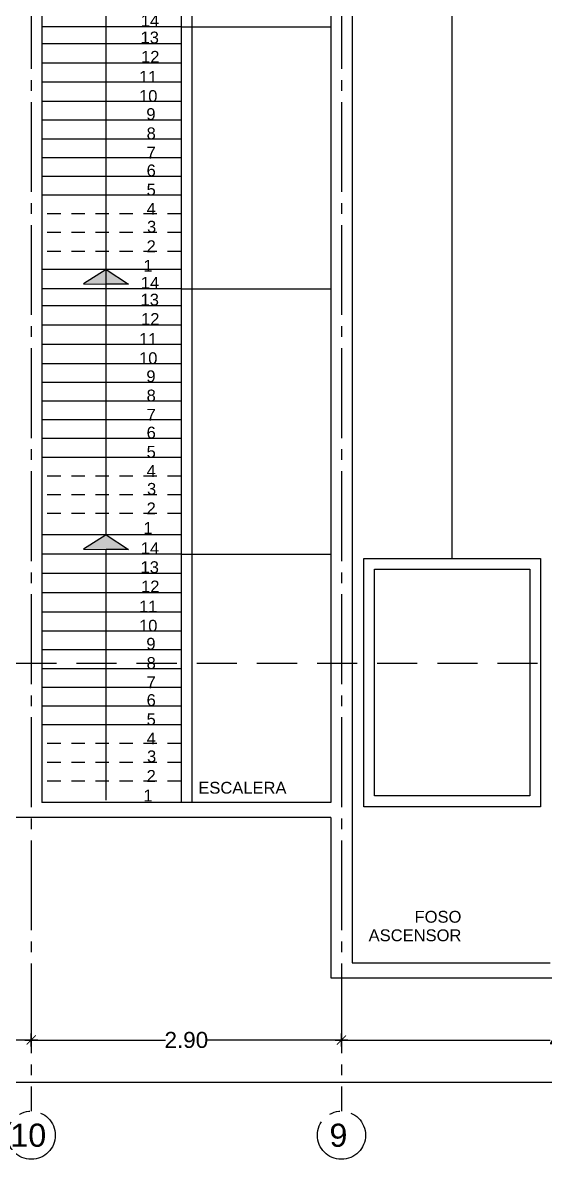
# Model space of a CAD drawing. Header units: millimetres. Extents: x 1217 to 2428, y 234 to 779.
# Drawn here: x 2243.59 to 2248.48, y 371.54 to 382.16 of the extents above; entities that cross this region are included whole.
import ezdxf

# ---------------------------------------------------------------- set-up
doc = ezdxf.new("R2010")
doc.units = ezdxf.units.MM
doc.linetypes.add('ACAD_ISO04W100', pattern=[30, 24, -3, 0, -3])
doc.linetypes.add('HIDDEN2', pattern=[0.1875, 0.125, -0.0625])
doc.layers.get('0').update_dxf_attribs({"lineweight": 5})
for name, color, linetype in [('0.1', 251, 'Continuous'), ('0.2', 2, 'Continuous'), ('0.3', 6, 'Continuous'), ('Ejes', 8, 'Continuous'), ('estructura', 3, 'Continuous'), ('Muebles', 8, 'Continuous'), ('MURO', 5, 'Continuous')]:
    doc.layers.add(name, color=color, linetype=linetype)
doc.styles.add('INTERARQ', font='arial.ttf')
doc.styles.get("Standard").update_dxf_attribs({"font": 'arial.ttf'})
doc.dimstyles.new('ESCALA_1-50', dxfattribs={"dimtxt": 0.15, "dimasz": 0.06, "dimexe": 0.18, "dimexo": 0.0625, "dimgap": 0, "dimtad": 0, "dimtih": 1, "dimtoh": 1, "dimzin": 0, "dimdsep": 46, "dimtxsty": 'INTERARQ', "dimblk": 'DIMTICK', "dimcen": 0, "dimse1": 1, "dimse2": 1, "dimclrd": 256, "dimclre": 1, "dimclrt": 2, "dimadec": 0, "dimazin": 0, "dimtfac": 4.5, "dimtofl": 0, "dimtmove": 2, "dimatfit": 3, "dimldrblk": 'DIMTICK', "dimfxl": 1, "dimtolj": 1, "dimtzin": 0, "dimarcsym": 0})

# ---------------------------------------------------------------- blocks, each defined once
blk = doc.blocks.new('DIMTICK')
at = {"color": 1}
for p, q in [((-1, 0), (1, 0)), ((0, 1), (0, -1))]:
    blk.add_line(p, q, dxfattribs=at)
at = {"color": 3, "const_width": 0.141}
blk.add_lwpolyline([(0.71, 0.71), (-0.71, -0.71)], dxfattribs=at)
blk = doc.blocks.new('*D1716')
at = {"layer": '0.1', "lineweight": -2, "ltscale": 3, "transparency": 16777216}
for p, q in [((2224.164, 372.253), (2242.953, 372.253)), ((2262.248, 372.253), (2243.459, 372.253))]:
    blk.add_line(p, q, dxfattribs=at)
at = {"layer": 'Defpoints', "color": 0, "ltscale": 3, "transparency": 16777216}
for p in [(2224.104, 374.731, 0), (2262.308, 373.051, 0), (2224.104, 372.253)]:
    blk.add_point(p, dxfattribs=at)
at = {"layer": '0.1', "lineweight": -2, "ltscale": 3, "transparency": 16777216, "xscale": 0.06, "yscale": 0.06, "zscale": 0.06, "rotation": 180}
blk.add_blockref('DIMTICK', (2224.104, 372.253), dxfattribs=at)
at = {"layer": '0.1', "lineweight": -2, "ltscale": 3, "transparency": 16777216, "xscale": 0.06, "yscale": 0.06, "zscale": 0.06}
blk.add_blockref('DIMTICK', (2262.308, 372.253), dxfattribs=at)
at = {"layer": '0.1', "color": 2, "ltscale": 3, "transparency": 16777216, "insert": (2243.206, 372.253), "char_height": 0.15, "attachment_point": 5, "style": 'INTERARQ'}
blk.add_mtext('\\A1;38.20', dxfattribs=at)
blk = doc.blocks.new('*D1603')
at = {"layer": '0.1', "lineweight": -2, "ltscale": 3, "transparency": 16777216}
for p, q in [((2241.892, 372.651), (2242.564, 372.651)), ((2243.611, 372.651), (2242.939, 372.651))]:
    blk.add_line(p, q, dxfattribs=at)
at = {"layer": 'Defpoints', "color": 0, "ltscale": 3, "transparency": 16777216}
for p in [(2241.832, 374.019, 0), (2243.671, 373.684, 0), (2243.671, 372.651)]:
    blk.add_point(p, dxfattribs=at)
at = {"layer": '0.1', "lineweight": -2, "ltscale": 3, "transparency": 16777216, "xscale": 0.06, "yscale": 0.06, "zscale": 0.06, "rotation": 180}
blk.add_blockref('DIMTICK', (2241.832, 372.651), dxfattribs=at)
at = {"layer": '0.1', "lineweight": -2, "ltscale": 3, "transparency": 16777216, "xscale": 0.06, "yscale": 0.06, "zscale": 0.06}
blk.add_blockref('DIMTICK', (2243.671, 372.651), dxfattribs=at)
at = {"layer": '0.1', "color": 2, "ltscale": 3, "transparency": 16777216, "insert": (2242.751, 372.651), "char_height": 0.15, "attachment_point": 5, "style": 'INTERARQ'}
blk.add_mtext('\\A1;1.84', dxfattribs=at)
blk = doc.blocks.new('*D1604')
at = {"layer": '0.1', "lineweight": -2, "ltscale": 3, "transparency": 16777216}
for p, q in [((2243.731, 372.651), (2244.925, 372.651)), ((2246.511, 372.651), (2245.317, 372.651))]:
    blk.add_line(p, q, dxfattribs=at)
at = {"layer": 'Defpoints', "color": 0, "ltscale": 3, "transparency": 16777216}
for p in [(2246.571, 373.808, 0), (2243.671, 373.684, 0), (2246.571, 372.651)]:
    blk.add_point(p, dxfattribs=at)
at = {"layer": '0.1', "lineweight": -2, "ltscale": 3, "transparency": 16777216, "xscale": 0.06, "yscale": 0.06, "zscale": 0.06, "rotation": 180}
blk.add_blockref('DIMTICK', (2243.671, 372.651), dxfattribs=at)
at = {"layer": '0.1', "lineweight": -2, "ltscale": 3, "transparency": 16777216, "xscale": 0.06, "yscale": 0.06, "zscale": 0.06}
blk.add_blockref('DIMTICK', (2246.571, 372.651), dxfattribs=at)
at = {"layer": '0.1', "color": 2, "ltscale": 3, "transparency": 16777216, "insert": (2245.121, 372.651), "char_height": 0.15, "attachment_point": 5, "style": 'INTERARQ'}
blk.add_mtext('\\A1;2.90', dxfattribs=at)
blk = doc.blocks.new('*D1605')
at = {"layer": '0.1', "lineweight": -2, "ltscale": 3, "transparency": 16777216}
for p, q in [((2246.631, 372.651), (2248.524, 372.651)), ((2250.811, 372.651), (2248.919, 372.651))]:
    blk.add_line(p, q, dxfattribs=at)
at = {"layer": 'Defpoints', "color": 0, "ltscale": 3, "transparency": 16777216}
for p in [(2246.571, 373.808, 0), (2250.871, 373.696, 0), (2250.871, 372.651)]:
    blk.add_point(p, dxfattribs=at)
at = {"layer": '0.1', "lineweight": -2, "ltscale": 3, "transparency": 16777216, "xscale": 0.06, "yscale": 0.06, "zscale": 0.06, "rotation": 180}
blk.add_blockref('DIMTICK', (2246.571, 372.651), dxfattribs=at)
at = {"layer": '0.1', "lineweight": -2, "ltscale": 3, "transparency": 16777216, "xscale": 0.06, "yscale": 0.06, "zscale": 0.06}
blk.add_blockref('DIMTICK', (2250.871, 372.651), dxfattribs=at)
at = {"layer": '0.1', "color": 2, "ltscale": 3, "transparency": 16777216, "insert": (2248.721, 372.651), "char_height": 0.15, "attachment_point": 5, "style": 'INTERARQ'}
blk.add_mtext('\\A1;4.30', dxfattribs=at)

msp = doc.modelspace()

# ---------------------------------------------------------------- hatches: boundary and pattern name
at = {"layer": 'Muebles', "linetype": 'ByBlock'}
h = msp.add_hatch(color=256, dxfattribs=at)
h.paths.add_polyline_path([(2244.58119, 379.71471), (2244.37014, 379.71618), (2244.37108, 379.85099)])
h.paths.add_polyline_path([(2244.37108, 379.85099), (2244.37014, 379.71618), (2244.1591, 379.71765)])
h = msp.add_hatch(color=256, dxfattribs=at)
h.paths.add_polyline_path([(2244.58119, 377.23471), (2244.37014, 377.23618), (2244.37108, 377.37099)])
h.paths.add_polyline_path([(2244.37108, 377.37099), (2244.37014, 377.23618), (2244.1591, 377.23765)])

# ---------------------------------------------------------------- linework, layer by layer
at = {"layer": '0.1', "ltscale": 3}
msp.add_lwpolyline([(2247.60666, 377.15066), (2247.60666, 438.10099)], dxfattribs=at)
at = {"layer": '0.1', "ltscale": 3, "elevation": 0}
for points in [[(2244.37108, 379.82099), (2244.37108, 382.30099)], [(2244.37108, 379.84099), (2244.3714, 382.18617)], [(2245.07108, 382.12099), (2246.47108, 382.12099)], [(2245.07108, 382.12099), (2246.47108, 382.12099)], [(2244.37108, 377.37099), (2244.37108, 379.85099)], [(2244.37108, 377.39099), (2244.3714, 379.73617)], [(2245.07108, 379.67099), (2246.47108, 379.67099)], [(2245.07108, 379.67099), (2246.47108, 379.67099)], [(2244.37108, 374.89099), (2244.3714, 377.23617)], [(2245.07108, 377.19099), (2246.47108, 377.19099)], [(2245.07108, 377.19099), (2246.47108, 377.19099)]]:
    msp.add_lwpolyline(points, dxfattribs=at)
at = {"layer": '0.1', "linetype": 'HIDDEN2', "elevation": 0}
for points in [[(2245.07108, 380.37099), (2243.77108, 380.37099)], [(2245.07108, 380.19599), (2243.77108, 380.19599)], [(2245.07108, 380.02099), (2243.77108, 380.02099)], [(2245.07108, 377.92099), (2243.77108, 377.92099)], [(2245.07108, 377.74599), (2243.77108, 377.74599)], [(2245.07108, 377.57099), (2243.77108, 377.57099)], [(2245.07108, 375.42099), (2243.77108, 375.42099)], [(2245.07108, 375.24599), (2243.77108, 375.24599)], [(2245.07108, 375.07099), (2243.77108, 375.07099)]]:
    msp.add_lwpolyline(points, dxfattribs=at)
at = {"layer": '0.1', "ltscale": 3}
for points in [[(2248.43275, 374.83172), (2246.78058, 374.83172), (2246.78058, 377.15066), (2248.43275, 377.15066)], [(2248.33275, 374.93172), (2246.88058, 374.93172), (2246.88058, 377.05066), (2248.33275, 377.05066)]]:
    msp.add_lwpolyline(points, close=True, dxfattribs=at)
at = {"layer": '0.2', "ltscale": 3, "elevation": 0}
for points in [[(2245.07108, 382.12099), (2243.77108, 382.12099)], [(2245.07108, 381.96099), (2243.77108, 381.96099)], [(2245.07108, 381.78099), (2243.77108, 381.78099)], [(2245.07108, 381.60099), (2243.77108, 381.60099)], [(2245.07108, 379.85099), (2243.77108, 379.85099)], [(2245.07108, 379.67099), (2243.77108, 379.67099)], [(2245.07108, 379.51099), (2243.77108, 379.51099)], [(2245.07108, 379.33099), (2243.77108, 379.33099)], [(2245.07108, 379.15099), (2243.77108, 379.15099)], [(2245.07108, 377.37099), (2243.77108, 377.37099)], [(2245.07108, 377.19099), (2243.77108, 377.19099)], [(2245.07108, 377.01099), (2243.77108, 377.01099)], [(2245.07108, 376.83099), (2243.77108, 376.83099)], [(2245.07108, 376.65099), (2243.77108, 376.65099)]]:
    msp.add_lwpolyline(points, dxfattribs=at)
at = {"layer": '0.2', "linetype": 'HIDDEN2', "ltscale": 3, "elevation": 0}
msp.add_lwpolyline([(2262.46814, 376.17099), (2220.00243, 376.17099)], dxfattribs=at)
at = {"layer": '0.3', "ltscale": 3, "elevation": 0}
for points in [[(2245.07108, 381.42099), (2243.77108, 381.42099)], [(2245.07108, 381.24599), (2243.77108, 381.24599)], [(2245.07108, 381.07099), (2243.77108, 381.07099)], [(2245.07108, 380.89599), (2243.77108, 380.89599)], [(2245.07108, 378.97099), (2243.77108, 378.97099)], [(2245.07108, 378.79599), (2243.77108, 378.79599)], [(2245.07108, 378.62099), (2243.77108, 378.62099)], [(2245.07108, 378.44599), (2243.77108, 378.44599)], [(2245.07108, 376.47099), (2243.77108, 376.47099)], [(2245.07108, 376.29599), (2243.77108, 376.29599)], [(2245.07108, 376.12099), (2243.77108, 376.12099)], [(2245.07108, 375.94599), (2243.77108, 375.94599)]]:
    msp.add_lwpolyline(points, dxfattribs=at)
at = {"layer": 'Ejes', "linetype": 'ACAD_ISO04W100', "ltscale": 0.035, "elevation": 0}
for points in [[(2243.67112, 400.96664), (2243.67112, 371.9866)], [(2246.57111, 400.96664), (2246.57111, 371.9866)]]:
    msp.add_lwpolyline(points, dxfattribs=at)
at = {"layer": 'Ejes', "linetype": 'ACAD_ISO04W100', "ltscale": 0.035}
for centre in [(2243.67112, 371.76162, 0), (2243.67111, 371.76162, 0), (2246.5711, 371.76162, 0), (2246.5711, 371.76162, 0)]:
    msp.add_circle(centre, 0.22498, dxfattribs=at)
at = {"layer": 'Muebles', "linetype": 'ByBlock', "elevation": 0}
for points in [[(2244.37108, 379.85099), (2244.1591, 379.71765), (2244.37014, 379.71618)], [(2244.37108, 379.85099), (2244.58119, 379.71471), (2244.37014, 379.71618)], [(2244.37108, 377.37099), (2244.1591, 377.23765), (2244.37014, 377.23618)], [(2244.37108, 377.37099), (2244.58119, 377.23471), (2244.37014, 377.23618)]]:
    msp.add_lwpolyline(points, dxfattribs=at)
at = {"layer": 'MURO', "ltscale": 3}
for p, q in [((2246.67108, 438.10099, 0), (2246.67108, 373.37099, 0)), ((2246.47108, 374.73099, 0), (2246.47108, 373.37099, 0)), ((2246.47108, 373.37099, 0), (2246.47108, 373.23099, 0)), ((2246.67108, 373.37099, 0), (2248.52111, 373.37099, 0)), ((2246.47108, 373.23099, 0), (2248.72111, 373.23099, 0))]:
    msp.add_line(p, q, dxfattribs=at)
at = {"layer": 'MURO', "ltscale": 3, "elevation": 0}
for points in [[(2246.47108, 436.20099), (2246.47108, 374.87099)], [(2243.77108, 436.05099), (2243.77108, 378.27099)], [(2245.17108, 384.57099), (2245.17108, 382.09099)], [(2245.07108, 382.99599), (2245.07108, 382.09099)], [(2245.07108, 382.30099), (2245.07108, 380.72099)], [(2245.17108, 382.30099), (2245.17108, 379.85099)], [(2245.07108, 382.12099), (2245.07108, 380.72099)], [(2245.17108, 382.12099), (2245.17108, 379.64099)], [(2245.07108, 380.72099), (2243.77108, 380.72099)], [(2245.07108, 380.72099), (2245.07108, 379.85099)], [(2245.07108, 380.54599), (2243.77108, 380.54599)], [(2245.07108, 380.54599), (2245.07108, 379.64099)], [(2245.07108, 379.85099), (2245.07108, 378.27099)], [(2245.17108, 379.85099), (2245.17108, 377.37099)], [(2243.77108, 379.69099), (2243.77108, 378.27099)], [(2245.07108, 379.67099), (2245.07108, 378.27099)], [(2245.17108, 379.67099), (2245.17108, 377.19099)], [(2245.07108, 378.27099), (2243.77108, 378.27099)], [(2243.77108, 378.27099), (2243.77108, 377.37099)], [(2245.07108, 378.27099), (2245.07108, 377.37099)], [(2243.77108, 378.09599), (2243.77108, 377.19099)], [(2245.07108, 378.09599), (2243.77108, 378.09599)], [(2245.07108, 378.09599), (2245.07108, 377.19099)], [(2243.77108, 377.19099), (2243.77108, 375.77099)], [(2245.07108, 377.19099), (2245.07108, 375.77099)], [(2245.17108, 377.19099), (2245.17108, 374.87099)], [(2245.07108, 375.77099), (2243.77108, 375.77099)], [(2243.77108, 375.77099), (2243.77108, 374.87099)], [(2245.07108, 375.77099), (2245.07108, 374.87099)], [(2245.07108, 375.59599), (2243.77108, 375.59599)], [(2246.47108, 374.87099), (2243.77108, 374.87099)], [(2246.47108, 374.73099), (2224.10385, 374.73099)]]:
    msp.add_lwpolyline(points, dxfattribs=at)

# ---------------------------------------------------------------- texts
at = {"layer": 'Ejes', "char_height": 0.216, "width": 0.344369, "attachment_point": 5}
for s, insert in [('10', (2243.64311, 371.75988, 0)), ('9', (2246.54309, 371.75988, 0))]:
    msp.add_mtext(s, dxfattribs=dict(at, insert=insert))
at = {"layer": 'estructura', "color": 1, "attachment_point": 9, "line_spacing_factor": 0.938532}
for s, insert, char_height, width in [('\\fArial|b0|i0|c0|p34|;14', (2244.86706, 382.12231, 0), 0.1106475, 0.1026), ('\\fArial|b0|i0|c0|p34|;13', (2244.86487, 381.96305, 0), 0.1106475, 0.1026), ('\\fArial|b0|i0|c0|p34|;12', (2244.86966, 381.78385, 0), 0.1106475, 0.1026), ('\\fArial|b0|i0|c0|p34|;11', (2244.8505, 381.5969, 0), 0.1106475, 0.1026), ('\\fArial|b0|i0|c0|p34|;10', (2244.8505, 381.4159, 0), 0.1106475, 0.1026), ('\\fArial|b0|i0|c0|p34|;9', (2244.83306, 381.24707, 0), 0.1106475, 0.1026), ('\\fArial|b0|i0|c0|p34|;8', (2244.83542, 381.0673, 0), 0.1106475, 0.1026), ('\\fArial|b0|i0|c0|p34|;7', (2244.83542, 380.88879, 0), 0.1106475, 0.1026), ('\\fArial|b0|i0|c0|p34|;6', (2244.83542, 380.72087, 0), 0.1106475, 0.1026), ('\\fArial|b0|i0|c0|p34|;5', (2244.83542, 380.54123, 0), 0.1106475, 0.1026), ('\\fArial|b0|i0|c0|p34|;4', (2244.83542, 380.36404, 0), 0.1106475, 0.1026), ('\\fArial|b0|i0|c0|p34|;3', (2244.83945, 380.19491, 0), 0.1106475, 0.1026), ('\\fArial|b0|i0|c0|p34|;2', (2244.83542, 380.01369, 0), 0.1106475, 0.1026), ('\\fArial|b0|i0|c0|p34|;1', (2244.80516, 379.83046, 0), 0.1106475, 0.1026), ('\\fArial|b0|i0|c0|p34|;14', (2244.86706, 379.67231, 0), 0.1106475, 0.1026), ('\\fArial|b0|i0|c0|p34|;13', (2244.86487, 379.51305, 0), 0.1106475, 0.1026), ('\\fArial|b0|i0|c0|p34|;12', (2244.86966, 379.33385, 0), 0.1106475, 0.1026), ('\\fArial|b0|i0|c0|p34|;11', (2244.8505, 379.1469, 0), 0.1106475, 0.1026), ('\\fArial|b0|i0|c0|p34|;10', (2244.8505, 378.9659, 0), 0.1106475, 0.1026), ('\\fArial|b0|i0|c0|p34|;9', (2244.83306, 378.79707, 0), 0.1106475, 0.1026), ('\\fArial|b0|i0|c0|p34|;8', (2244.83542, 378.6173, 0), 0.1106475, 0.1026), ('\\fArial|b0|i0|c0|p34|;7', (2244.83542, 378.43879, 0), 0.1106475, 0.1026), ('\\fArial|b0|i0|c0|p34|;6', (2244.83542, 378.27087, 0), 0.1106475, 0.1026), ('\\fArial|b0|i0|c0|p34|;5', (2244.83542, 378.09123, 0), 0.1106475, 0.1026), ('\\fArial|b0|i0|c0|p34|;4', (2244.83542, 377.91404, 0), 0.1106475, 0.1026), ('\\fArial|b0|i0|c0|p34|;3', (2244.83945, 377.74491, 0), 0.1106475, 0.1026), ('\\fArial|b0|i0|c0|p34|;2', (2244.83542, 377.56369, 0), 0.1106475, 0.1026), ('\\fArial|b0|i0|c0|p34|;1', (2244.80516, 377.38046, 0), 0.1106475, 0.1026), ('\\fArial|b0|i0|c0|p34|;14', (2244.86706, 377.19199, 0), 0.1106475, 0.1026), ('\\fArial|b0|i0|c0|p34|;13', (2244.86487, 377.01305, 0), 0.1106475, 0.1026), ('\\fArial|b0|i0|c0|p34|;12', (2244.86966, 376.83385, 0), 0.1106475, 0.1026), ('\\fArial|b0|i0|c0|p34|;11', (2244.8505, 376.6469, 0), 0.1106475, 0.1026), ('\\fArial|b0|i0|c0|p34|;10', (2244.8505, 376.4659, 0), 0.1106475, 0.1026), ('\\fArial|b0|i0|c0|p34|;9', (2244.83306, 376.29707, 0), 0.1106475, 0.1026), ('\\fArial|b0|i0|c0|p34|;8', (2244.83542, 376.1173, 0), 0.1106475, 0.1026), ('\\fArial|b0|i0|c0|p34|;7', (2244.83542, 375.93879, 0), 0.1106475, 0.1026), ('\\fArial|b0|i0|c0|p34|;6', (2244.83542, 375.77087, 0), 0.1106475, 0.1026), ('\\fArial|b0|i0|c0|p34|;5', (2244.83542, 375.59123, 0), 0.1106475, 0.1026), ('\\fArial|b0|i0|c0|p34|;4', (2244.83542, 375.41404, 0), 0.1106475, 0.1026), ('\\fArial|b0|i0|c0|p34|;3', (2244.83945, 375.24491, 0), 0.1106475, 0.1026), ('\\fArial|b0|i0|c0|p34|;2', (2244.83542, 375.06369, 0), 0.1106475, 0.1026), ('ESCALERA', (2246.05742, 374.95167), 0.110647, 0.1026), ('\\fArial|b0|i0|c0|p34|;1', (2244.80516, 374.88046, 0), 0.1106475, 0.1026), ('FOSO ASCENSOR', (2247.69269, 373.57282), 0.1106475, 0.9292901)]:
    msp.add_mtext(s, dxfattribs=dict(at, insert=insert, char_height=char_height, width=width))

# ---------------------------------------------------------------- dimensions: what is measured, and where the dimension line sits
at = {"layer": '0.1', "ltscale": 3}
for base, p1, p2, picture, middle in [((2224.10385, 372.25331), (2262.30808, 373.05099, 0), (2224.10385, 374.73099, 0), '*D1716', (2243.20597, 372.25331)), ((2243.67112, 372.65146), (2241.83167, 374.01889, 0), (2243.67112, 373.68449, 0), '*D1603', (2242.75139, 372.65146)), ((2246.57111, 372.65146), (2243.67112, 373.68449, 0), (2246.57111, 373.80848, 0), '*D1604', (2245.12111, 372.65146)), ((2250.87106, 372.65146), (2246.57111, 373.80848, 0), (2250.87106, 373.69599, 0), '*D1605', (2248.72108, 372.65146))]:
    dim = msp.add_linear_dim(base=base, p1=p1, p2=p2, dimstyle='ESCALA_1-50', dxfattribs=at)
    dim.commit()
    dim.dimension.update_dxf_attribs({"geometry": picture, "text_midpoint": middle})

doc.saveas('drawing.dxf')
